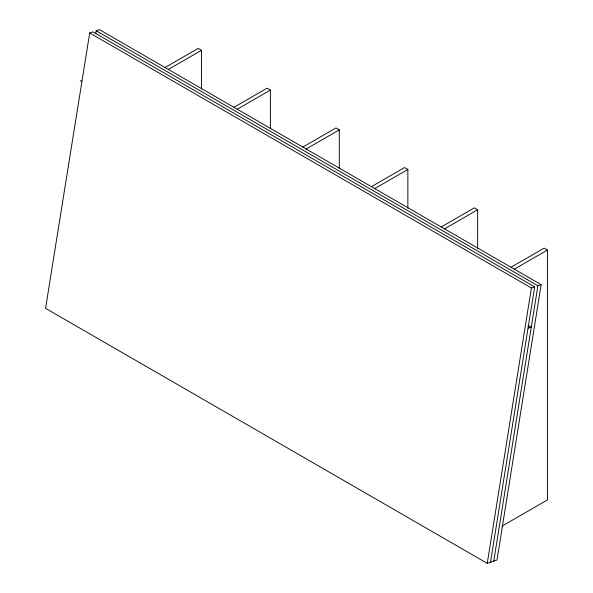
<?xml version="1.0" encoding="UTF-8"?>
<svg xmlns="http://www.w3.org/2000/svg" width="593" height="593" viewBox="0 0 593 593"><rect width="100%" height="100%" fill="white"/><g stroke="black" fill="none" stroke-linecap="round" stroke-linejoin="round"><path stroke-width="0.89" d="M490.507 562.238L534.656 286.886L92.953 31.866L89.706 32.978L45.565 308.338L487.261 563.35L497.001 560.022L541.142 284.662L99.446 29.65L96.199 30.762L95.755 33.505M487.261 563.35L531.41 287.99L534.656 286.886M493.754 561.134L537.895 285.774L541.142 284.662M165.039 67.52L198.166 48.396L201.479 50.309L201.479 89.172M168.345 69.433L201.479 50.309M233.939 107.303L267.072 88.179L270.378 90.092L270.378 128.955M237.252 109.216L270.378 90.092M302.845 147.086L335.972 127.955L339.285 129.867L339.285 168.738M306.158 148.999L339.285 129.867M371.418 186.676L404.545 167.552L407.858 169.465L407.858 208.328M374.732 188.589L407.858 169.465M441.207 226.971L474.341 207.839L477.647 209.752L477.647 248.623M444.52 228.883L477.647 209.752M510.996 267.258L544.129 248.133L547.435 250.046L547.435 499.914L502.034 526.132M514.309 269.17L547.435 250.046M528.029 328.188L531.276 327.077L527.94 325.461M80.196 80.574L81.938 81.419M96.199 30.762L537.895 285.774M89.706 32.978L531.41 287.99"/></g></svg>
